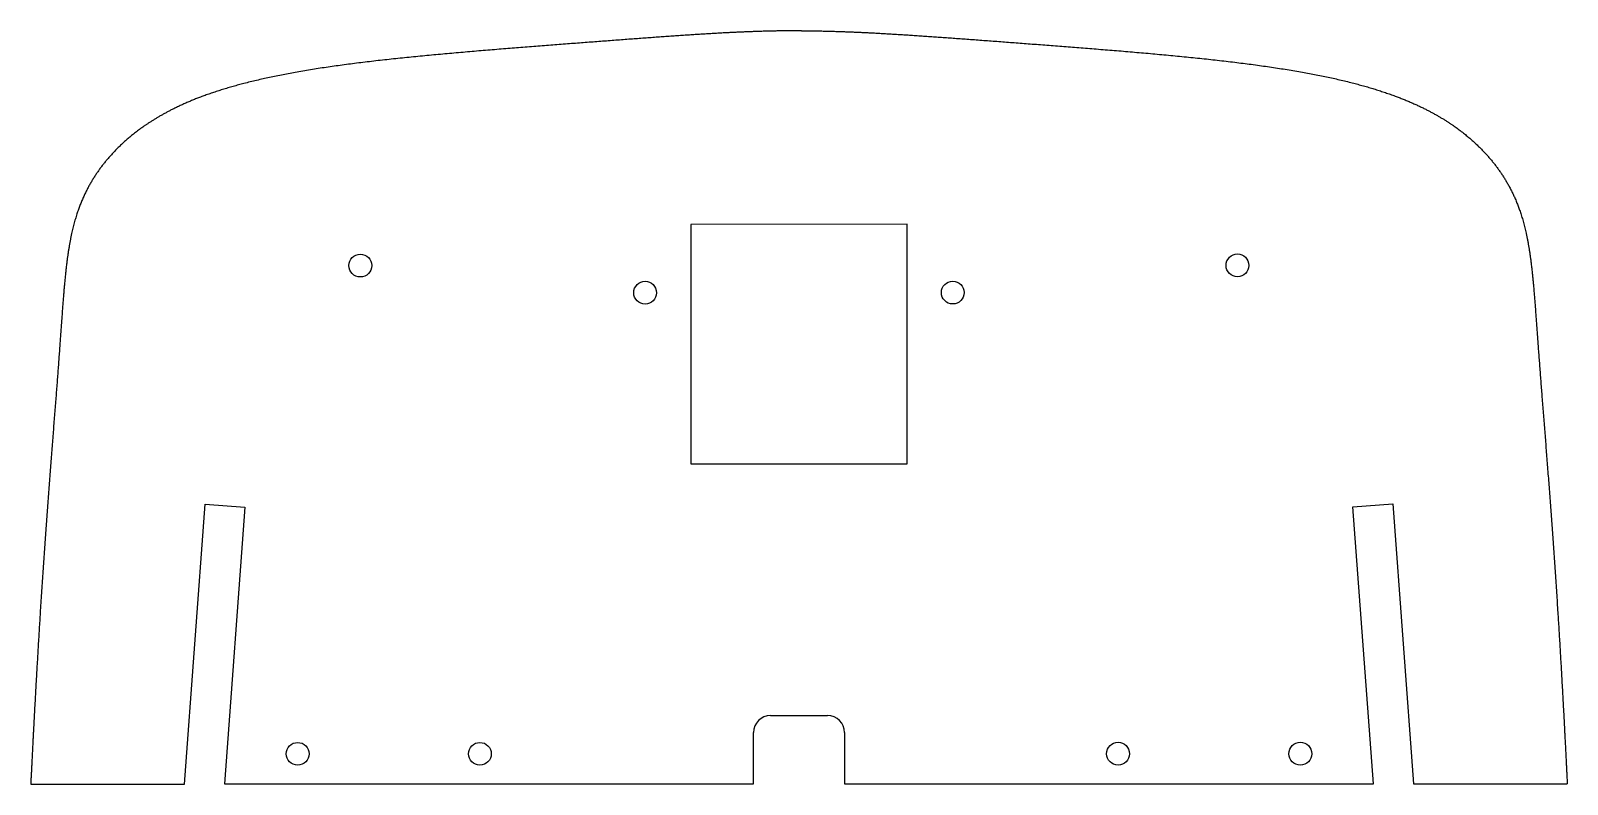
# Model space of a CAD drawing. Header units: millimetres. Extents: x -67 to 67, y -51 to 15.
import ezdxf

# ---------------------------------------------------------------- set-up
doc = ezdxf.new("R2010")
doc.units = ezdxf.units.MM
doc.layers.get('0').update_dxf_attribs({"linetype": 'CONTINUOUS'})

msp = doc.modelspace()

# ---------------------------------------------------------------- linework, layer by layer
for p, q in [((-53.93, -50.94), (-52.11, -26.35)), ((-52.11, -26.35), (-48.62, -26.61)), ((-48.62, -26.61), (-50.42, -50.91)), ((48.64, -26.59), (52.13, -26.33)), ((50.45, -50.91), (48.64, -26.59)), ((52.13, -26.33), (53.96, -50.91)), ((-2.48, -44.91), (2.52, -44.91)), ((-3.98, -50.91), (-3.98, -46.41)), ((4.02, -46.41), (4.02, -50.91)), ((-67.42, -50.94), (-53.93, -50.94)), ((-50.42, -50.91), (-3.98, -50.91)), ((4.02, -50.91), (50.45, -50.91)), ((53.96, -50.91), (67.45, -50.91))]:
    msp.add_line(p, q)
msp.add_lwpolyline([(9.51, -22.81), (9.51, -4.87), (9.51, -1.77), (-9.49, -1.78), (-9.49, -18.12), (-9.49, -22.82)], close=True)
for centre in [(38.5, -5.38), (-13.49, -7.78), (13.51, -7.77), (28.02, -48.26), (44.02, -48.26)]:
    msp.add_circle(centre, 1)
for centre, start, end in [((-2.48, -46.41), 90, 180), ((2.52, -46.41), 0, 90)]:
    msp.add_arc(centre, 1.5, start, end)
for centre, major_axis in [((-38.49, -5.4), (1, 0)), ((-43.99, -48.27), (-1, 0)), ((-27.99, -48.27), (-1, 0))]:
    msp.add_ellipse(centre, major_axis=major_axis, ratio=1)
for points in [[(0, 15.23), (-0.64, 15.22), (-1.94, 15.21), (-3.99, 15.16), (-6.92, 15.03), (-10.9, 14.77), (-15.21, 14.45), (-19.82, 14.1), (-24.68, 13.73), (-29.69, 13.32), (-34.7, 12.86), (-39.55, 12.32), (-44.09, 11.64), (-48.18, 10.8), (-51.73, 9.78), (-54.71, 8.56), (-57.17, 7.16), (-59.18, 5.61), (-60.82, 3.92), (-62.14, 2.07), (-63.14, 0.04), (-63.83, -2.24), (-64.27, -4.84), (-64.55, -7.87), (-64.79, -11.38), (-65.08, -15.41), (-65.44, -19.88), (-65.81, -24.62), (-66.18, -29.58), (-66.52, -34.69), (-66.84, -39.95), (-67.08, -44.27), (-67.25, -47.58), (-67.36, -49.82), (-67.42, -50.94)], [(0, 15.23), (0.64, 15.23), (1.94, 15.21), (3.99, 15.16), (6.92, 15.03), (10.9, 14.77), (15.21, 14.46), (19.82, 14.11), (24.68, 13.74), (29.69, 13.34), (34.7, 12.88), (39.55, 12.34), (44.09, 11.66), (48.19, 10.83), (51.74, 9.8), (54.72, 8.58), (57.18, 7.19), (59.18, 5.64), (60.83, 3.94), (62.14, 2.1), (63.14, 0.07), (63.84, -2.21), (64.28, -4.81), (64.56, -7.84), (64.8, -11.35), (65.1, -15.38), (65.46, -19.85), (65.83, -24.59), (66.2, -29.55), (66.55, -34.66), (66.87, -39.92), (67.11, -44.24), (67.28, -47.55), (67.39, -49.79), (67.45, -50.91)]]:
    msp.add_open_spline(points, degree=5)

doc.saveas('drawing.dxf')
